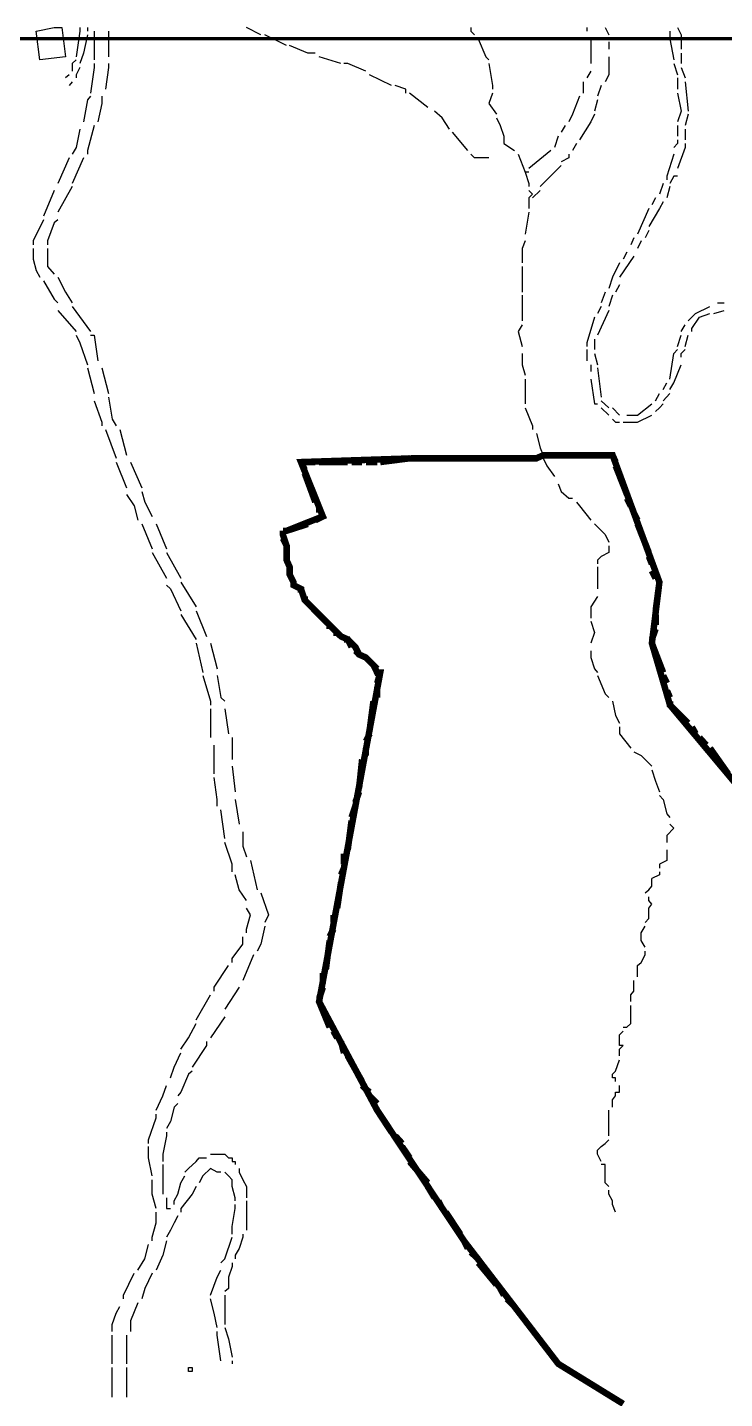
# Model space of a CAD drawing. Header units: millimetres. Extents: x -3588 to 75209, y -3737 to 38254.
# Drawn here: x 20942 to 21203, y 7356 to 7869 of the extents above; entities that cross this region are included whole.
import ezdxf

# ---------------------------------------------------------------- set-up
doc = ezdxf.new("R2010")
doc.units = ezdxf.units.MM
doc.layers.add('P', color=253, linetype='Continuous')

msp = doc.modelspace()

# ---------------------------------------------------------------- linework, layer by layer
at = {"layer": 'P'}
for points in [[(20953.932, 7868.648), (20955.34, 7868.648), (20956.748, 7857.638), (20947.162, 7856.501), (20945.754, 7867.224), (20952.523, 7868.648), (20953.932, 7868.648)], [(20962.126, 7868.648), (20962.126, 7867.224), (20960.701, 7857.638)], [(20964.942, 7868.648), (20964.942, 7867.224)], [(21029.869, 7865.816), (21024.508, 7868.648)], [(21108.351, 7868.648), (21108.351, 7867.224), (21109.76, 7865.816)], [(21151.818, 7868.648), (21151.818, 7867.224)], [(21158.587, 7868.648), (21159.995, 7865.816)], [(21185.697, 7868.648), (21187.106, 7865.816), (21187.106, 7860.454)], [(20964.942, 7865.816), (20963.534, 7859.046), (20962.126, 7855.093)], [(20967.487, 7867.224), (20967.487, 7864.407), (20967.487, 7856.501)], [(20972.848, 7867.224), (20972.848, 7864.407), (20972.848, 7857.638)], [(21039.471, 7861.863), (21031.278, 7865.816)], [(21111.168, 7864.407), (21113.985, 7857.638), (21115.121, 7856.501)], [(21151.818, 7864.407), (21153.226, 7864.407), (21153.226, 7855.093)], [(21159.995, 7863.271), (21159.995, 7860.454)], [(21182.865, 7867.224), (21182.865, 7864.407), (21184.273, 7856.501)], [(21050.194, 7859.046), (21047.377, 7859.046), (21040.592, 7861.863)], [(21187.106, 7859.046), (21187.106, 7855.093)], [(20960.701, 7856.501), (20959.293, 7855.093), (20959.293, 7852.26)], [(20962.126, 7853.685), (20960.701, 7850.852), (20960.701, 7849.732)], [(20967.487, 7855.093), (20967.487, 7853.685), (20966.078, 7844.083)], [(20972.848, 7855.093), (20972.848, 7853.685), (20971.712, 7845.491)], [(21059.796, 7855.093), (21051.602, 7857.638)], [(21069.11, 7852.26), (21062.325, 7855.093), (21060.916, 7855.093)], [(21115.121, 7855.093), (21116.529, 7846.899), (21116.529, 7845.491)], [(21159.995, 7857.638), (21159.995, 7850.852), (21158.587, 7848.323)], [(21184.273, 7855.093), (21185.697, 7850.852)], [(21187.106, 7853.685), (21188.514, 7849.732)], [(20958.173, 7850.852), (20956.748, 7849.732)], [(20959.293, 7848.323), (20958.173, 7846.899)], [(21078.697, 7846.899), (21070.519, 7850.852)], [(21150.409, 7848.323), (21150.409, 7844.083)], [(21153.226, 7852.26), (21151.818, 7849.732)], [(21185.697, 7849.732), (21185.697, 7845.491)], [(21188.514, 7848.323), (21189.65, 7837.313)], [(20966.078, 7842.946), (20964.942, 7841.538), (20963.534, 7833.36)], [(20970.303, 7842.946), (20970.303, 7840.13), (20968.895, 7833.36)], [(21084.074, 7844.083), (21084.074, 7845.491), (21080.121, 7846.899)], [(21092.252, 7838.721), (21085.482, 7844.083)], [(21116.529, 7844.083), (21115.121, 7840.13), (21117.938, 7836.177)], [(21149.001, 7842.946), (21146.456, 7836.177), (21145.048, 7833.36)], [(21157.179, 7846.899), (21155.77, 7842.946)], [(21185.697, 7844.083), (21187.106, 7837.313), (21185.697, 7833.36)], [(21155.77, 7841.538), (21154.634, 7837.313)], [(21100.446, 7830.527), (21097.613, 7834.768), (21094.796, 7837.313)], [(21117.938, 7834.768), (21119.346, 7831.936), (21120.77, 7827.999)], [(21154.634, 7836.177), (21153.226, 7833.36), (21149.001, 7826.574)], [(21189.65, 7836.177), (21188.514, 7831.936)], [(20962.126, 7830.527), (20960.701, 7823.758), (20959.293, 7821.213)], [(20967.487, 7831.936), (20964.942, 7822.622), (20964.942, 7821.213)], [(21107.215, 7822.622), (21101.566, 7829.407)], [(21120.77, 7827.999), (21120.77, 7825.166)], [(21141.095, 7827.999), (21139.671, 7823.758)], [(21143.624, 7831.936), (21142.215, 7829.407)], [(21185.697, 7831.936), (21185.697, 7827.999)], [(21188.514, 7830.527), (21188.514, 7826.574)], [(21120.77, 7825.166), (21124.723, 7822.622)], [(21138.262, 7822.622), (21130.084, 7815.852)], [(21147.865, 7825.166), (21146.456, 7822.622)], [(21185.697, 7826.574), (21185.697, 7825.166), (21184.273, 7823.758)], [(21188.514, 7825.166), (21188.514, 7823.758), (21185.697, 7815.852)], [(20958.173, 7819.805), (20953.932, 7810.203)], [(20963.534, 7819.805), (20959.293, 7810.203)], [(21115.121, 7819.805), (21109.76, 7819.805), (21108.351, 7821.213)], [(21126.132, 7821.213), (21128.676, 7814.444)], [(21145.048, 7821.213), (21145.048, 7819.805), (21142.215, 7818.397)], [(21184.273, 7821.213), (21181.744, 7813.035), (21181.744, 7811.611)], [(21130.084, 7814.444), (21128.676, 7814.444)], [(21128.676, 7814.444), (21130.084, 7810.203)], [(21142.215, 7816.988), (21134.309, 7809.082)], [(21185.697, 7813.035), (21184.273, 7813.035), (21182.865, 7810.203)], [(20952.523, 7807.674), (20948.57, 7798.072)], [(20959.293, 7809.082), (20953.932, 7799.48)], [(21130.084, 7810.203), (21130.084, 7809.082)], [(21130.084, 7807.674), (21131.493, 7806.25), (21130.084, 7804.841)], [(21134.309, 7807.674), (21131.493, 7804.841)], [(21180.32, 7810.203), (21178.912, 7806.25)], [(21182.865, 7809.082), (21181.744, 7804.841)], [(21130.084, 7804.841), (21130.084, 7800.888)], [(21180.32, 7803.433), (21178.912, 7800.888), (21174.959, 7794.119)], [(21177.503, 7804.841), (21176.095, 7802.297)], [(20948.57, 7796.664), (20944.617, 7788.758), (20944.617, 7787.349)], [(20953.932, 7796.664), (20952.523, 7795.527), (20949.979, 7788.758), (20949.979, 7787.349)], [(21130.084, 7799.48), (21128.676, 7791.286)], [(21174.959, 7800.888), (21170.734, 7791.286)], [(21174.959, 7792.711), (21173.551, 7789.878)], [(21128.676, 7788.758), (21127.54, 7785.925), (21127.54, 7780.564)], [(21169.326, 7789.878), (21168.189, 7787.349)], [(21172.142, 7788.758), (21170.734, 7785.925)], [(20944.617, 7785.925), (20944.617, 7781.972), (20945.754, 7777.747), (20947.162, 7775.203)], [(20949.979, 7785.925), (20949.979, 7783.108), (20949.979, 7779.155), (20952.523, 7776.339)], [(21169.326, 7783.108), (21163.948, 7775.203)], [(21166.781, 7784.517), (21165.373, 7781.972)], [(21127.54, 7779.155), (21127.54, 7770.962), (21127.54, 7769.553)], [(21163.948, 7780.564), (21161.42, 7775.203), (21159.995, 7770.962)], [(20948.57, 7773.794), (20952.523, 7767.025), (20953.932, 7765.6)], [(20953.932, 7775.203), (20956.748, 7769.553), (20959.293, 7765.6)], [(21163.948, 7772.386), (21162.54, 7769.553)], [(21127.54, 7768.433), (21127.54, 7764.192), (21127.54, 7758.831)], [(21158.587, 7769.553), (21157.179, 7765.6)], [(21161.42, 7768.433), (21159.995, 7764.192)], [(20953.932, 7762.784), (20960.701, 7754.878)], [(20959.293, 7764.192), (20966.078, 7754.878)], [(21157.179, 7764.192), (21155.77, 7761.647)], [(21159.995, 7762.784), (21155.77, 7753.469)], [(21189.65, 7758.831), (21192.467, 7761.647), (21197.828, 7764.192)], [(21191.059, 7754.878), (21191.059, 7756.014), (21193.875, 7760.239), (21197.828, 7761.647)], [(21199.237, 7761.647), (21203.189, 7762.784)], [(21200.645, 7765.6), (21203.189, 7765.6)], [(21127.54, 7757.422), (21126.132, 7754.878), (21127.54, 7749.229)], [(21154.634, 7760.239), (21151.818, 7750.637), (21151.818, 7749.229)], [(21187.106, 7754.878), (21188.514, 7757.422)], [(20960.701, 7753.469), (20962.126, 7750.637), (20964.942, 7742.459)], [(20966.078, 7753.469), (20967.487, 7753.469), (20968.895, 7743.867)], [(21154.634, 7752.061), (21154.634, 7750.637), (21154.634, 7748.108)], [(21185.697, 7749.229), (21187.106, 7753.469)], [(21188.514, 7749.229), (21189.65, 7753.469)], [(21127.54, 7746.7), (21127.54, 7745.276), (21127.54, 7742.459), (21128.676, 7738.506)], [(21151.818, 7748.108), (21151.818, 7743.867)], [(21154.634, 7746.7), (21155.77, 7742.459)], [(21182.865, 7737.098), (21184.273, 7746.7), (21185.697, 7748.108)], [(21187.106, 7745.276), (21187.106, 7746.7), (21188.514, 7748.108)], [(20964.942, 7741.323), (20967.487, 7731.736)], [(20970.303, 7741.323), (20972.848, 7731.736)], [(21153.226, 7742.459), (21153.226, 7739.914)], [(21155.77, 7741.323), (21157.179, 7730.312)], [(21182.865, 7733.145), (21184.273, 7735.689), (21187.106, 7742.459)], [(21128.676, 7737.098), (21128.676, 7734.553), (21128.676, 7728.904), (21128.676, 7727.784)], [(21153.226, 7737.098), (21154.634, 7727.784), (21155.77, 7727.784)], [(21180.32, 7733.145), (21181.744, 7735.689)], [(20972.848, 7730.312), (20974.256, 7722.134), (20975.665, 7719.59)], [(21177.503, 7728.904), (21178.912, 7731.736)], [(21180.32, 7728.904), (21182.865, 7731.736)], [(20967.487, 7728.904), (20970.303, 7720.998), (20970.303, 7719.59)], [(21128.676, 7726.375), (21131.493, 7719.59), (21131.493, 7718.181)], [(21157.179, 7728.904), (21159.995, 7726.375)], [(21157.179, 7726.375), (21159.995, 7723.543)], [(21161.42, 7726.375), (21163.948, 7723.543)], [(21166.781, 7723.543), (21170.734, 7723.543), (21176.095, 7727.784)], [(21177.503, 7724.951), (21178.912, 7726.375), (21180.32, 7727.784)], [(21161.42, 7722.134), (21162.54, 7720.998), (21163.948, 7720.998)], [(21165.373, 7720.998), (21170.734, 7720.998), (21176.095, 7723.543)], [(20971.712, 7718.181), (20975.665, 7707.459)], [(20977.073, 7718.181), (20979.618, 7708.579)], [(21132.901, 7716.773), (21134.309, 7711.412), (21135.446, 7708.579)], [(20975.665, 7706.05), (20979.618, 7696.448)], [(20981.026, 7706.05), (20985.267, 7696.448)], [(21135.446, 7707.459), (21136.854, 7704.626), (21139.671, 7700.673)], [(20985.267, 7695.04), (20986.403, 7691.087), (20989.22, 7685.726)], [(21141.095, 7697.857), (21142.215, 7695.04), (21145.048, 7692.495), (21146.456, 7692.495)], [(20979.618, 7693.904), (20982.45, 7689.663), (20983.859, 7684.301)], [(21147.865, 7691.087), (21149.001, 7689.663), (21153.226, 7684.301)], [(20985.267, 7682.893), (20989.22, 7673.579)], [(20990.628, 7682.893), (20994.581, 7673.579)], [(21154.634, 7682.893), (21158.587, 7678.94), (21159.995, 7676.124)], [(21159.995, 7674.715), (21159.995, 7673.579), (21159.995, 7672.171), (21157.179, 7670.762), (21155.77, 7669.338), (21155.77, 7667.93)], [(20989.22, 7672.171), (20994.581, 7662.568)], [(20994.581, 7672.171), (20999.942, 7662.568)], [(21155.77, 7666.809), (21155.77, 7662.568), (21155.77, 7658.615)], [(20994.581, 7660.024), (20995.989, 7658.615), (20999.942, 7650.438)], [(20999.942, 7661.16), (21005.592, 7651.846)], [(21155.77, 7655.799), (21153.226, 7651.846), (21153.226, 7649.013), (21153.226, 7647.605)], [(20999.942, 7649.013), (21005.592, 7639.699)], [(21005.592, 7650.438), (21009.545, 7640.835)], [(21153.226, 7646.485), (21154.634, 7642.244), (21153.226, 7638.291)], [(21005.592, 7638.291), (21008.136, 7627.28)], [(21010.953, 7638.291), (21013.497, 7628.689)], [(21153.226, 7635.474), (21153.226, 7632.93), (21154.634, 7628.689), (21155.77, 7627.28)], [(21008.136, 7626.16), (21010.953, 7616.558), (21010.953, 7615.149)], [(21013.497, 7626.16), (21014.906, 7617.966), (21016.314, 7616.558)], [(21155.77, 7626.16), (21158.587, 7619.374), (21159.995, 7617.966)], [(21010.953, 7613.741), (21010.953, 7603.003)], [(21016.314, 7613.741), (21017.722, 7604.427)], [(21161.42, 7616.558), (21162.54, 7611.196), (21163.948, 7608.364)], [(21163.948, 7606.955), (21163.948, 7604.427), (21168.189, 7599.05)], [(21019.147, 7603.003), (21019.147, 7594.825)], [(21012.361, 7589.463), (21012.361, 7593.416), (21012.361, 7600.186)], [(21169.326, 7597.641), (21172.142, 7596.233), (21176.095, 7592.28)], [(21019.147, 7592.28), (21020.267, 7582.678)], [(21013.497, 7577.317), (21013.497, 7579.861), (21012.361, 7588.039)], [(21176.095, 7590.872), (21177.503, 7586.631), (21178.912, 7582.678)], [(21178.912, 7581.27), (21180.32, 7579.861), (21181.744, 7574.5), (21182.865, 7573.092)], [(21020.267, 7579.861), (21021.675, 7570.547)], [(21016.314, 7565.186), (21014.906, 7575.908)], [(21023.1, 7567.714), (21023.1, 7562.353), (21024.508, 7558.4)], [(21182.865, 7570.547), (21184.273, 7569.139), (21181.744, 7566.306), (21181.744, 7565.186), (21181.744, 7563.777)], [(21019.147, 7552.767), (21019.147, 7555.584), (21016.314, 7563.777)], [(21181.744, 7560.945), (21181.744, 7558.4), (21181.744, 7556.992), (21178.912, 7555.584), (21178.912, 7554.175)], [(21025.916, 7556.992), (21028.461, 7545.981)], [(21024.508, 7542.028), (21021.675, 7545.981), (21020.267, 7551.631)], [(21178.912, 7552.767), (21178.912, 7551.631), (21176.095, 7550.222)], [(21173.551, 7544.861), (21174.959, 7545.981), (21176.095, 7547.39), (21176.095, 7548.814), (21176.095, 7550.222)], [(21029.869, 7544.861), (21032.686, 7536.667), (21031.278, 7533.851)], [(21173.551, 7533.851), (21174.959, 7535.259), (21174.959, 7536.667), (21174.959, 7539.212), (21176.095, 7540.62), (21174.959, 7542.028), (21174.959, 7543.453)], [(21024.508, 7529.898), (21024.508, 7531.306), (21025.916, 7536.667), (21024.508, 7539.212)], [(21031.278, 7532.442), (21029.869, 7525.657), (21028.461, 7523.128)], [(21173.551, 7524.536), (21172.142, 7527.065), (21172.142, 7529.898), (21173.551, 7532.442)], [(21019.147, 7518.887), (21019.147, 7520.295), (21023.1, 7525.657), (21023.1, 7528.489)], [(21027.053, 7521.704), (21023.1, 7512.117)], [(21170.734, 7513.526), (21170.734, 7514.934), (21170.734, 7517.751), (21172.142, 7518.887), (21173.551, 7521.704), (21173.551, 7523.128)], [(21012.361, 7508.165), (21012.361, 7509.573), (21017.722, 7517.751)], [(21021.675, 7509.573), (21016.314, 7501.379)], [(21168.189, 7504.212), (21168.189, 7505.332), (21168.189, 7506.74), (21169.326, 7508.165), (21169.326, 7509.573), (21169.326, 7510.981), (21169.326, 7512.117)], [(21005.592, 7497.426), (21010.953, 7506.74)], [(21165.373, 7494.609), (21166.781, 7494.609), (21168.189, 7496.018), (21168.189, 7497.426), (21168.189, 7498.562), (21168.189, 7499.971), (21168.189, 7501.379), (21168.189, 7502.803)], [(20999.942, 7486.416), (21002.775, 7490.657), (21005.592, 7496.018)], [(21016.314, 7498.562), (21010.953, 7490.657)], [(21009.545, 7489.248), (21009.545, 7487.84), (21004.183, 7479.646)], [(21163.948, 7483.887), (21163.948, 7485.007), (21163.948, 7486.416), (21165.373, 7487.84), (21163.948, 7487.84), (21163.948, 7489.248), (21163.948, 7490.657), (21163.948, 7491.793), (21165.373, 7493.201)], [(20995.989, 7475.693), (20997.398, 7479.646), (20999.942, 7485.007)], [(21162.54, 7474.285), (21162.54, 7475.693), (21161.42, 7475.693), (21161.42, 7477.101), (21162.54, 7478.238), (21163.948, 7482.479)], [(21004.183, 7478.238), (21002.775, 7477.101), (20999.942, 7470.332), (20998.822, 7468.923)], [(20990.628, 7463.562), (20993.173, 7468.923), (20994.581, 7472.876)], [(21161.42, 7464.682), (21161.42, 7466.091), (21161.42, 7467.515), (21162.54, 7468.923), (21162.54, 7470.332), (21163.948, 7470.332), (21163.948, 7471.468), (21163.948, 7472.876)], [(20998.822, 7466.091), (20997.398, 7464.682), (20995.989, 7459.321), (20994.581, 7456.777)], [(21159.995, 7453.96), (21159.995, 7455.368), (21159.995, 7456.777), (21159.995, 7457.913), (21159.995, 7459.321), (21159.995, 7462.154), (21159.995, 7463.562)], [(20987.811, 7451.143), (20987.811, 7452.552), (20990.628, 7460.73), (20990.628, 7462.154)], [(20994.581, 7455.368), (20994.581, 7453.96), (20993.173, 7447.19), (20993.173, 7444.358)], [(20989.22, 7438.997), (20987.811, 7445.766), (20987.811, 7450.007)], [(21157.179, 7444.358), (21155.77, 7447.19), (21155.77, 7448.599), (21157.179, 7450.007), (21158.587, 7451.143), (21159.995, 7452.552)], [(20993.173, 7443.238), (20993.173, 7440.405), (20993.173, 7433.635), (20993.173, 7432.227)], [(21001.351, 7440.405), (21002.775, 7441.829), (21005.592, 7444.358), (21006.728, 7445.766), (21009.545, 7445.766)], [(21010.953, 7447.19), (21012.361, 7447.19), (21013.497, 7447.19), (21016.314, 7447.19), (21017.722, 7445.766), (21019.147, 7445.766), (21019.147, 7444.358), (21020.267, 7444.358), (21020.267, 7443.238)], [(21159.995, 7435.044), (21158.587, 7436.452), (21158.587, 7438.997), (21158.587, 7440.405), (21158.587, 7441.829), (21158.587, 7443.238), (21157.179, 7443.238)], [(20990.628, 7426.866), (20989.22, 7432.227), (20989.22, 7437.588)], [(20997.398, 7428.274), (20997.398, 7429.682), (20998.822, 7432.227), (20999.942, 7436.452), (21001.351, 7438.997)], [(21014.906, 7440.405), (21013.497, 7440.405), (21010.953, 7441.829), (21008.136, 7438.997), (21006.728, 7436.452)], [(21020.267, 7429.682), (21020.267, 7430.819), (21019.147, 7435.044), (21019.147, 7437.588), (21017.722, 7438.997), (21016.314, 7440.405)], [(21021.675, 7441.829), (21021.675, 7440.405), (21023.1, 7437.588), (21024.508, 7435.044), (21024.508, 7430.819)], [(21005.592, 7435.044), (21004.183, 7432.227), (20999.942, 7426.866), (20999.942, 7425.441)], [(21162.54, 7425.441), (21161.42, 7428.274), (21161.42, 7429.682), (21159.995, 7432.227), (21159.995, 7433.635)], [(20994.581, 7430.819), (20994.581, 7426.866)], [(21019.147, 7417.263), (21019.147, 7420.08), (21020.267, 7426.866), (21020.267, 7428.274)], [(21024.508, 7429.682), (21024.508, 7426.866), (21024.508, 7422.913), (21024.508, 7418.672)], [(20989.22, 7414.719), (20989.22, 7416.127), (20990.628, 7421.504), (20990.628, 7425.441)], [(20994.581, 7426.866), (20995.989, 7426.866)], [(20998.822, 7424.033), (20997.398, 7421.504)], [(20997.398, 7421.504), (20995.989, 7418.672), (20994.581, 7416.127)], [(21023.1, 7417.263), (21023.1, 7416.127), (21021.675, 7411.902), (21020.267, 7409.358), (21020.267, 7407.949)], [(20983.859, 7403.708), (20986.403, 7407.949), (20987.811, 7413.311)], [(20994.581, 7414.719), (20993.173, 7409.358), (20990.628, 7403.708)], [(21014.906, 7406.541), (21016.314, 7407.949), (21019.147, 7416.127)], [(20978.497, 7392.986), (20978.497, 7394.394), (20982.45, 7402.588)], [(20989.22, 7402.588), (20986.403, 7396.939), (20985.267, 7392.986)], [(21010.953, 7394.394), (21013.497, 7401.18), (21014.906, 7403.708)], [(21019.147, 7406.541), (21019.147, 7405.117), (21017.722, 7401.18), (21017.722, 7396.939), (21016.314, 7395.803)], [(20983.859, 7391.578), (20981.026, 7384.792), (20981.026, 7380.855)], [(21013.497, 7382.263), (21012.361, 7387.625), (21010.953, 7392.986)], [(21016.314, 7394.394), (21016.314, 7390.169), (21016.314, 7387.625), (21016.314, 7383.384)], [(20974.256, 7380.855), (20974.256, 7383.384), (20975.665, 7387.625), (20977.073, 7390.169)], [(21016.314, 7382.263), (21017.722, 7378.022), (21019.147, 7371.253)], [(20974.256, 7368.708), (20974.256, 7376.614), (20974.256, 7379.431)], [(20979.618, 7379.431), (20979.618, 7371.253), (20979.618, 7368.708)], [(21014.906, 7369.844), (21013.497, 7379.431), (21013.497, 7380.855)], [(20974.256, 7356.289), (20974.256, 7357.698), (20974.256, 7367.3)], [(20979.618, 7367.3), (20979.618, 7364.467), (20979.618, 7356.289)], [(21002.775, 7367.3), (21004.183, 7367.3), (21004.183, 7365.892), (21002.775, 7365.892), (21002.775, 7367.3)], [(21019.147, 7369.844), (21019.147, 7368.708)]]:
    msp.add_lwpolyline(points, dxfattribs=at)
for points, const_width in [([(20623.375, 7864.407), (35824.005, 7864.407)], 1.2), ([(21038.047, 7680.349), (21039.471, 7680.349), (21053.011, 7685.726), (21044.833, 7706.05), (21086.89, 7707.459), (21117.938, 7707.459), (21131.493, 7707.459), (21132.901, 7707.459), (21135.446, 7708.579), (21161.42, 7708.579), (21178.912, 7661.16), (21176.095, 7638.291), (21182.865, 7615.149), (21208.839, 7584.102)], 2.417), ([(21132.901, 7707.459), (21135.446, 7708.579)], 2.417), ([(21138.262, 7708.579), (21141.095, 7708.579)], 2.417), ([(21142.215, 7708.579), (21153.226, 7708.579)], 2.417), ([(21155.77, 7708.579), (21158.587, 7708.579)], 2.417), ([(21159.995, 7708.579), (21161.42, 7708.579), (21162.54, 7706.05)], 2.417), ([(21038.047, 7680.349), (21039.471, 7680.349), (21053.011, 7685.726), (21044.833, 7706.05), (21086.89, 7707.459), (21117.938, 7707.459), (21131.493, 7707.459), (21132.901, 7707.459), (21135.446, 7708.579), (21161.42, 7708.579), (21178.912, 7661.16), (21176.095, 7638.291), (21182.865, 7615.149), (21208.839, 7584.102)], 1.2), ([(21046.241, 7703.218), (21044.833, 7706.05)], 2.417), ([(21046.241, 7706.05), (21050.194, 7706.05)], 2.417), ([(21051.602, 7706.05), (21062.325, 7706.05)], 2.417), ([(21063.749, 7706.05), (21067.702, 7706.05)], 2.417), ([(21069.11, 7706.05), (21073.335, 7706.05)], 2.417), ([(21074.472, 7706.05), (21085.482, 7707.459)], 2.417), ([(21086.89, 7707.459), (21090.843, 7707.459)], 2.417), ([(21092.252, 7707.459), (21094.796, 7707.459)], 2.417), ([(21097.613, 7707.459), (21108.351, 7707.459)], 2.417), ([(21109.76, 7707.459), (21112.576, 7707.459)], 2.417), ([(21115.121, 7707.459), (21117.938, 7707.459)], 2.417), ([(21120.77, 7707.459), (21130.084, 7707.459)], 2.417), ([(21162.54, 7704.626), (21166.781, 7693.904)], 2.417), ([(21050.194, 7691.087), (21046.241, 7701.81)], 2.417), ([(21051.602, 7687.134), (21051.602, 7689.663)], 2.417), ([(21166.781, 7692.495), (21168.189, 7689.663)], 2.417), ([(21038.047, 7680.349), (21039.471, 7680.349), (21047.377, 7682.893)], 2.417), ([(21050.194, 7684.301), (21053.011, 7685.726)], 2.417), ([(21169.326, 7687.134), (21170.734, 7684.301)], 2.417), ([(21170.734, 7682.893), (21174.959, 7672.171)], 2.417), ([(21165.373, 7353.745), (21141.095, 7368.708), (21105.807, 7414.719), (21073.335, 7463.562), (21069.11, 7471.468), (21051.602, 7504.212), (21074.472, 7627.28), (21073.335, 7627.28), (21071.927, 7630.113), (21069.11, 7632.93), (21066.566, 7634.066), (21065.157, 7636.882), (21062.325, 7639.699), (21059.796, 7640.835), (21058.372, 7642.244), (21055.555, 7645.076), (21051.602, 7649.013), (21048.786, 7651.846), (21046.241, 7654.39), (21044.833, 7658.615), (21042, 7660.024), (21042, 7661.16), (21040.592, 7663.977), (21040.592, 7666.809), (21039.471, 7669.338), (21039.471, 7672.171), (21039.471, 7674.715), (21038.047, 7678.94), (21038.047, 7680.349)], 2.417), ([(21038.047, 7678.94), (21038.047, 7680.349)], 2.417), ([(21039.471, 7673.579), (21039.471, 7674.715), (21038.047, 7677.532)], 2.417), ([(21165.373, 7353.745), (21141.095, 7368.708), (21105.807, 7414.719), (21073.335, 7463.562), (21069.11, 7471.468), (21051.602, 7504.212), (21074.472, 7627.28), (21073.335, 7627.28), (21071.927, 7630.113), (21069.11, 7632.93), (21066.566, 7634.066), (21065.157, 7636.882), (21062.325, 7639.699), (21059.796, 7640.835), (21058.372, 7642.244), (21055.555, 7645.076), (21051.602, 7649.013), (21048.786, 7651.846), (21046.241, 7654.39), (21044.833, 7658.615), (21042, 7660.024), (21042, 7661.16), (21040.592, 7663.977), (21040.592, 7666.809), (21039.471, 7669.338), (21039.471, 7672.171), (21039.471, 7674.715), (21038.047, 7678.94), (21038.047, 7680.349)], 1.2), ([(21042, 7661.16), (21040.592, 7663.977), (21040.592, 7666.809), (21039.471, 7669.338), (21039.471, 7672.171)], 2.417), ([(21174.959, 7670.762), (21176.095, 7667.93)], 2.417), ([(21176.095, 7665.401), (21177.503, 7662.568)], 2.417), ([(21044.833, 7657.207), (21044.833, 7658.615), (21042, 7660.024)], 2.417), ([(21178.912, 7661.16), (21177.503, 7650.438)], 2.417), ([(21047.377, 7653.254), (21046.241, 7654.39), (21046.241, 7655.799)], 2.417), ([(21055.555, 7643.652), (21055.555, 7645.076), (21051.602, 7649.013), (21048.786, 7651.846)], 2.417), ([(21177.503, 7649.013), (21177.503, 7645.076)], 2.417), ([(21059.796, 7640.835), (21058.372, 7642.244), (21056.964, 7642.244)], 2.417), ([(21177.503, 7643.652), (21176.095, 7639.699)], 2.417), ([(21063.749, 7636.882), (21062.325, 7639.699), (21060.916, 7639.699)], 2.417), ([(21176.095, 7638.291), (21180.32, 7627.28)], 2.417), ([(21073.335, 7628.689), (21071.927, 7630.113), (21069.11, 7632.93), (21066.566, 7634.066), (21065.157, 7635.474)], 2.417), ([(21073.335, 7623.327), (21074.472, 7627.28)], 2.417), ([(21180.32, 7626.16), (21181.744, 7623.327)], 2.417), ([(21073.335, 7617.966), (21073.335, 7621.919)], 2.417), ([(21070.519, 7605.835), (21071.927, 7616.558)], 2.417), ([(21181.744, 7620.511), (21182.865, 7617.966)], 2.417), ([(21182.865, 7616.558), (21182.865, 7615.149), (21189.65, 7608.364)], 2.417), ([(21191.059, 7606.955), (21192.467, 7604.427)], 2.417), ([(21069.11, 7601.594), (21070.519, 7604.427)], 2.417), ([(21193.875, 7603.003), (21196.42, 7600.186)], 2.417), ([(21069.11, 7596.233), (21069.11, 7599.05)], 2.417), ([(21197.828, 7599.05), (21204.598, 7589.463)], 2.417), ([(21066.566, 7584.102), (21067.702, 7594.825)], 2.417), ([(21065.157, 7578.725), (21066.566, 7582.678)], 2.417), ([(21063.749, 7573.092), (21065.157, 7577.317)], 2.417), ([(21062.325, 7560.945), (21063.749, 7571.955)], 2.417), ([(21060.916, 7555.584), (21060.916, 7559.536)], 2.417), ([(21059.796, 7551.631), (21060.916, 7554.175)], 2.417), ([(21058.372, 7539.212), (21059.796, 7548.814)], 2.417), ([(21056.964, 7533.851), (21056.964, 7536.667)], 2.417), ([(21055.555, 7528.489), (21056.964, 7531.306)], 2.417), ([(21054.147, 7516.342), (21055.555, 7527.065)], 2.417), ([(21053.011, 7510.981), (21053.011, 7514.934)], 2.417), ([(21051.602, 7505.332), (21053.011, 7509.573)], 2.417), ([(21055.555, 7494.609), (21051.602, 7504.212)], 2.417), ([(21058.372, 7490.657), (21056.964, 7493.201)], 2.417), ([(21060.916, 7485.007), (21059.796, 7489.248)], 2.417), ([(21067.702, 7474.285), (21062.325, 7483.887)], 2.417), ([(21070.519, 7470.332), (21069.11, 7471.468), (21067.702, 7472.876)], 2.417), ([(21073.335, 7466.091), (21070.519, 7468.923)], 2.417), ([(21078.697, 7455.368), (21073.335, 7463.562)], 2.417), ([(21082.649, 7451.143), (21080.121, 7453.96)], 2.417), ([(21085.482, 7445.766), (21082.649, 7450.007)], 2.417), ([(21092.252, 7436.452), (21085.482, 7444.358)], 2.417), ([(21094.796, 7430.819), (21092.252, 7435.044)], 2.417), ([(21097.613, 7426.866), (21096.205, 7429.682)], 2.417), ([(21104.399, 7417.263), (21099.021, 7425.441)], 2.417), ([(21107.215, 7411.902), (21105.807, 7414.719)], 2.417), ([(21111.168, 7407.949), (21108.351, 7410.494)], 2.417), ([(21117.938, 7398.347), (21111.168, 7406.541)], 2.417), ([(21120.77, 7394.394), (21119.346, 7396.939)], 2.417), ([(21124.723, 7390.169), (21121.891, 7392.986)], 2.417)]:
    msp.add_lwpolyline(points, dxfattribs=dict(at, const_width=const_width))

doc.saveas('drawing.dxf')
